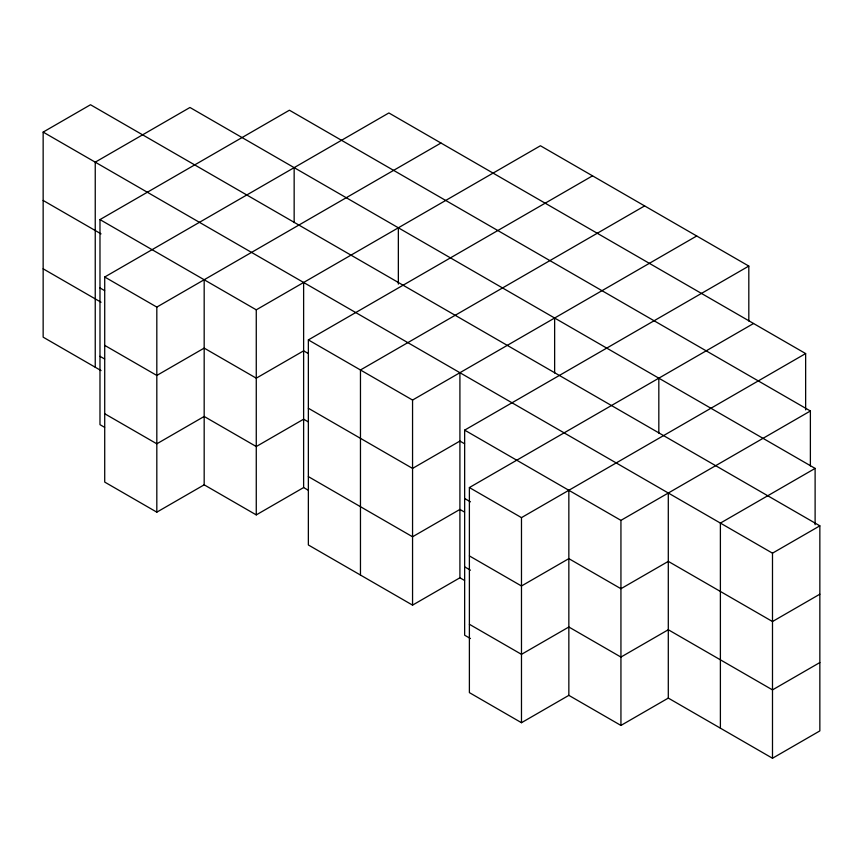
<?xml version="1.0" encoding="UTF-8"?>
<svg xmlns="http://www.w3.org/2000/svg" width="863" height="863" viewBox="0 0 863 863"><rect width="100%" height="100%" fill="white"/><g stroke="black" fill="none" stroke-linecap="round" stroke-linejoin="round"><path stroke-width="1.29" d="M101.036 370.583L43.15 337.163L43.15 132.093L90.507 104.747L819.85 525.837L819.85 730.907L772.493 758.253L668.296 698.091L620.939 725.438L568.846 695.362L521.479 722.709L469.386 692.622L469.386 487.552L753.55 323.496M104.617 427.336L99.979 424.661L99.979 219.59L289.418 110.216L810.379 410.993L810.379 465.944M308.264 490.227L303.625 487.552L256.268 514.898L204.175 484.823L156.818 512.158L104.714 482.083L104.714 277.012L388.879 112.956L805.643 353.571L805.643 409.871M104.714 277.012L156.818 307.088L440.971 143.031M99.979 219.59L256.268 309.828L540.432 145.761L748.814 266.074L748.814 321.025M464.542 580.465L459.914 577.789L412.557 605.125L308.361 544.974L308.361 339.903L592.525 175.847M644.618 205.923L360.464 369.979L360.464 575.049M308.361 339.903L412.557 400.054L696.711 235.998M470.443 638.544L464.65 635.211L464.65 430.13L748.814 266.074M469.386 487.552L521.479 517.627L805.643 353.571M464.65 430.13L620.939 520.367L810.379 410.993M815.114 524.704L815.114 468.415L720.389 523.097L720.389 728.167M43.15 132.093L772.493 553.172L819.85 525.837M819.85 594.186L772.493 621.533L668.296 561.382L620.939 588.717L568.846 558.641L521.479 585.988L469.386 555.912M819.85 662.547L772.493 689.893L668.296 629.742L620.939 657.077L568.846 627.002L521.479 654.348L469.386 624.273M815.114 468.415L189.968 107.487L95.243 162.168L95.243 367.25M43.15 200.453L101.036 233.873M308.264 353.506L303.625 350.842L256.268 378.177L204.175 348.102L156.818 375.448L104.714 345.373M464.542 443.744L459.914 441.069L412.557 468.415L308.361 408.253M99.979 287.951L104.617 290.626M464.65 498.49L470.443 501.835M43.15 268.814L101.036 302.233M308.264 421.867L303.625 419.191L256.268 446.538L204.175 416.462L156.818 443.809L104.714 413.733M464.542 512.104L459.914 509.429L412.557 536.775L308.361 476.613M99.979 356.311L104.617 358.986M464.65 566.851L470.443 570.195M772.493 553.172L772.493 758.253M668.296 493.021L668.296 698.091M658.825 378.177L658.825 433.14M620.939 520.367L620.939 725.438M568.846 490.281L568.846 695.362M554.639 318.026L554.639 372.978M521.479 517.627L521.479 722.709M459.914 372.708L459.914 577.789M412.557 400.054L412.557 605.125M398.35 227.789L398.35 284.089M303.625 282.481L303.625 487.552M294.154 167.638L294.154 222.589M256.268 309.828L256.268 514.898M204.175 279.741L204.175 484.823M156.818 307.088L156.818 512.158"/></g></svg>
